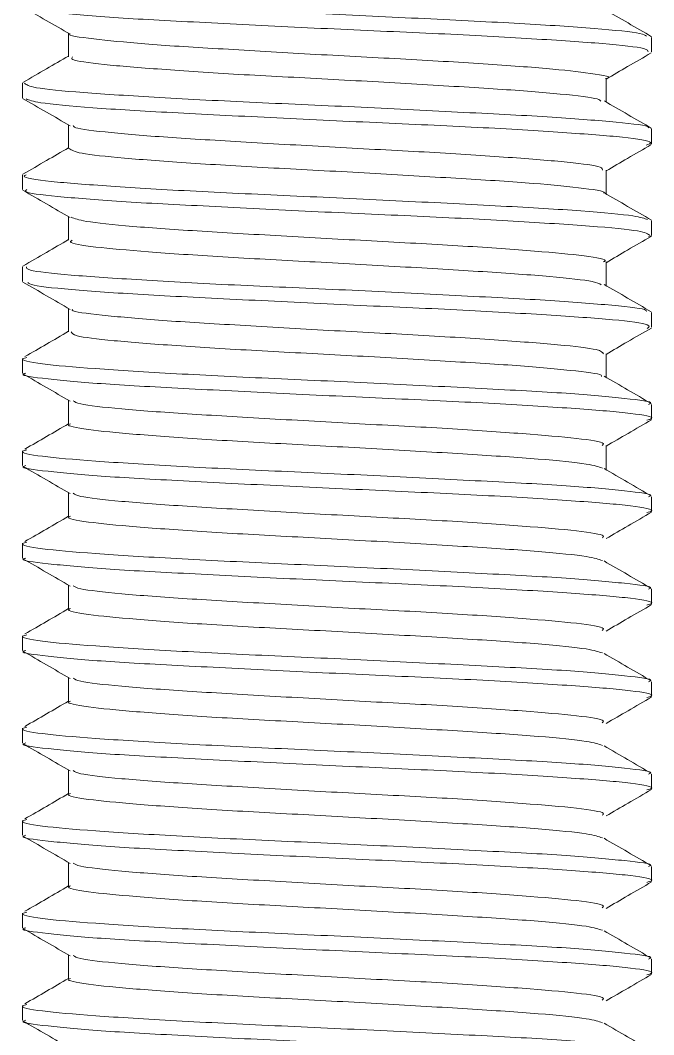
# Model space of a CAD drawing. Extents: x -976302 to -776254, y 5665 to 231437.
# Drawn here: x -798942.8 to -798882, y 90213.1 to 90310.4 of the extents above; entities that cross this region are included whole.
import ezdxf

# ---------------------------------------------------------------- set-up
doc = ezdxf.new("R2010")
doc.units = 0
doc.header["$LTSCALE"] = 1000
doc.header["$MEASUREMENT"] = 0
doc.layers.add('暖通', color=7, linetype='Continuous')

# ---------------------------------------------------------------- blocks, each defined once
blk = doc.blocks.new('*U7')
at = {"color": 7, "linetype": 'Continuous', "lineweight": 15}
for p, q in [((-22048.022, -7202.738), (-22048.022, -7203.558)), ((-22015.305, -7203.828), (-22015.305, -7202.511)), ((-22045.463, -7205.048), (-22045.463, -7206.36)), ((-22012.724, -7206.136), (-22012.724, -7205.31)), ((-22048.022, -7207.888), (-22048.022, -7208.705)), ((-22015.305, -7208.971), (-22015.305, -7207.659)), ((-22045.463, -7210.191), (-22045.463, -7211.507)), ((-22012.724, -7211.278), (-22012.724, -7210.46)), ((-22048.022, -7213.03), (-22048.022, -7213.855)), ((-22015.305, -7214.121), (-22015.305, -7212.806)), ((-22048.022, -7213.886), (-22047.842, -7213.926)), ((-22045.463, -7215.339), (-22045.463, -7216.654)), ((-22012.724, -7216.427), (-22012.724, -7215.607)), ((-22048.022, -7218.182), (-22048.022, -7218.998)), ((-22015.305, -7219.267), (-22015.305, -7217.953)), ((-22045.463, -7220.487), (-22045.463, -7221.802)), ((-22012.724, -7221.575), (-22012.724, -7220.751)), ((-22048.022, -7223.327), (-22048.022, -7224.149)), ((-22015.305, -7224.413), (-22015.305, -7223.1)), ((-22045.463, -7225.632), (-22045.463, -7227.003)), ((-22012.724, -7226.76), (-22012.724, -7225.937)), ((-22015.305, -7229.599), (-22015.305, -7228.286)), ((-22048.022, -7228.513), (-22048.022, -7229.335)), ((-22012.724, -7231.946), (-22012.724, -7231.123)), ((-22015.305, -7234.785), (-22015.305, -7233.472)), ((-22048.022, -7233.699), (-22048.022, -7234.521)), ((-22012.724, -7237.132), (-22012.724, -7236.309)), ((-22015.305, -7239.971), (-22015.305, -7238.658)), ((-22048.022, -7238.885), (-22048.022, -7239.707)), ((-22012.724, -7242.318), (-22012.724, -7241.495)), ((-22048.022, -7244.071), (-22048.022, -7244.893)), ((-22015.305, -7245.157), (-22015.305, -7243.844)), ((-22012.724, -7247.504), (-22012.724, -7246.681)), ((-22048.022, -7249.257), (-22048.022, -7250.079)), ((-22015.305, -7250.343), (-22015.305, -7249.03)), ((-22012.724, -7252.69), (-22012.724, -7251.867)), ((-22048.022, -7254.443), (-22048.022, -7255.265)), ((-22015.305, -7255.529), (-22015.305, -7254.216)), ((-22012.724, -7257.876), (-22012.724, -7257.053))]:
    blk.add_line(p, q, dxfattribs=at)
for points, knots in [([(-22047.73, -7202.677), (-22047.666, -7202.625), (-22047.495, -7202.485), (-22045.006, -7202.238), (-22040.83, -7201.96), (-22035.363, -7201.695), (-22029.355, -7201.393), (-22023.464, -7201.149), (-22018.34, -7200.843), (-22014.646, -7200.59), (-22012.67, -7200.323), (-22012.897, -7200.164), (-22012.994, -7200.097)], [0, 0, 0, 0, 0.063809, 0.170786, 0.277848, 0.384996, 0.492286, 0.599606, 0.706567, 0.813775, 0.920951, 1, 1, 1, 1]), ([(-22013.016, -7201.04), (-22013.018, -7201.078), (-22013.025, -7201.207), (-22015.112, -7201.423), (-22018.977, -7201.717), (-22024.26, -7201.969), (-22030.202, -7202.278), (-22036.17, -7202.524), (-22041.511, -7202.82), (-22045.495, -7203.087), (-22047.807, -7203.335), (-22047.816, -7203.494), (-22047.82, -7203.558)], [0, 0, 0, 0, 0.045994, 0.155909, 0.265562, 0.375517, 0.485395, 0.595311, 0.705463, 0.815276, 0.925216, 1, 1, 1, 1]), ([(-22015.395, -7202.555), (-22014.945, -7202.3), (-22014.052, -7201.793), (-22013.165, -7201.276), (-22012.724, -7201.019)], [0, 0, 0, 0, 0.503137, 1, 1, 1, 1]), ([(-22045.374, -7201.163), (-22045.815, -7201.419), (-22046.698, -7201.931), (-22047.58, -7202.443), (-22048.022, -7202.7)], [0, 0, 0, 0, 0.49998, 1, 1, 1, 1]), ([(-22045.441, -7205.048), (-22045.449, -7205.047), (-22045.995, -7204.971), (-22044.611, -7204.741), (-22042.393, -7204.496), (-22038.437, -7204.202), (-22033.68, -7203.931), (-22028.508, -7203.663), (-22023.578, -7203.366), (-22019.341, -7203.115), (-22016.61, -7202.809), (-22015.19, -7202.645), (-22015.387, -7202.544), (-22015.395, -7202.54)], [0, 0, 0, 0, 0.001545, 0.11175, 0.222497, 0.332648, 0.442946, 0.553545, 0.663828, 0.774413, 0.884804, 0.995329, 1, 1, 1, 1]), ([(-22047.999, -7203.612), (-22047.558, -7203.868), (-22046.712, -7204.358), (-22045.867, -7204.849), (-22045.463, -7205.084)], [0, 0, 0, 0, 0.521985, 1, 1, 1, 1]), ([(-22015.529, -7203.828), (-22015.489, -7203.878), (-22015.373, -7204.021), (-22017.104, -7204.264), (-22020.333, -7204.523), (-22024.765, -7204.824), (-22029.825, -7205.07), (-22034.941, -7205.375), (-22039.565, -7205.635), (-22043.067, -7205.919), (-22045.057, -7206.149), (-22045.144, -7206.283), (-22045.172, -7206.326)], [0, 0, 0, 0, 0.060076, 0.170855, 0.281606, 0.392293, 0.503458, 0.613812, 0.724887, 0.835532, 0.94637, 1, 1, 1, 1]), ([(-22012.747, -7205.268), (-22013.188, -7205.012), (-22014.041, -7204.517), (-22014.893, -7204.024), (-22015.305, -7203.786)], [0, 0, 0, 0, 0.517625, 1, 1, 1, 1]), ([(-22047.82, -7207.823), (-22047.836, -7207.805), (-22047.938, -7207.693), (-22046.222, -7207.509), (-22042.69, -7207.204), (-22037.606, -7206.958), (-22031.758, -7206.651), (-22025.735, -7206.395), (-22020.229, -7206.114), (-22015.911, -7205.832), (-22013.19, -7205.579), (-22012.949, -7205.396), (-22012.837, -7205.31)], [0, 0, 0, 0, 0.021277, 0.131477, 0.241603, 0.351957, 0.462082, 0.572248, 0.682832, 0.793009, 0.903246, 1, 1, 1, 1]), ([(-22012.926, -7206.191), (-22013.103, -7206.261), (-22013.499, -7206.417), (-22016.449, -7206.694), (-22020.948, -7206.958), (-22026.57, -7207.238), (-22032.601, -7207.527), (-22038.387, -7207.779), (-22043.274, -7208.085), (-22046.627, -7208.331), (-22048.243, -7208.591), (-22047.848, -7208.729), (-22047.707, -7208.778)], [0, 0, 0, 0, 0.08636, 0.193306, 0.300257, 0.406966, 0.513765, 0.620509, 0.727208, 0.833968, 0.940836, 1, 1, 1, 1]), ([(-22015.395, -7207.703), (-22014.954, -7207.446), (-22014.066, -7206.929), (-22013.174, -7206.422), (-22012.724, -7206.167)], [0, 0, 0, 0, 0.496816, 1, 1, 1, 1]), ([(-22045.374, -7206.307), (-22045.815, -7206.563), (-22046.698, -7207.076), (-22047.58, -7207.588), (-22048.022, -7207.844)], [0, 0, 0, 0, 0.499973, 1, 1, 1, 1]), ([(-22045.262, -7210.191), (-22045.271, -7210.134), (-22045.296, -7209.984), (-22043.495, -7209.737), (-22040.159, -7209.475), (-22035.668, -7209.178), (-22030.588, -7208.929), (-22025.494, -7208.625), (-22020.919, -7208.366), (-22017.531, -7208.078), (-22015.617, -7207.856), (-22015.584, -7207.724), (-22015.574, -7207.684)], [0, 0, 0, 0, 0.067291, 0.177514, 0.288076, 0.398572, 0.508932, 0.619306, 0.729763, 0.840171, 0.950779, 1, 1, 1, 1]), ([(-22047.999, -7208.757), (-22047.558, -7209.013), (-22046.712, -7209.503), (-22045.867, -7209.996), (-22045.463, -7210.231)], [0, 0, 0, 0, 0.521851, 1, 1, 1, 1]), ([(-22015.35, -7208.971), (-22015.481, -7209.062), (-22015.751, -7209.252), (-22018.24, -7209.509), (-22022.007, -7209.794), (-22026.755, -7210.072), (-22031.91, -7210.333), (-22036.874, -7210.635), (-22041.168, -7210.886), (-22044.05, -7211.187), (-22045.472, -7211.362), (-22045.337, -7211.461), (-22045.329, -7211.467)], [0, 0, 0, 0, 0.104838, 0.215798, 0.32669, 0.437463, 0.548726, 0.659325, 0.770359, 0.881488, 0.992371, 1, 1, 1, 1]), ([(-22012.747, -7210.418), (-22013.188, -7210.162), (-22014.041, -7209.668), (-22014.894, -7209.172), (-22015.305, -7208.933)], [0, 0, 0, 0, 0.517355, 1, 1, 1, 1]), ([(-22047.797, -7212.964), (-22047.615, -7212.896), (-22047.202, -7212.743), (-22044.274, -7212.466), (-22039.744, -7212.204), (-22034.116, -7211.924), (-22028.077, -7211.636), (-22022.315, -7211.382), (-22017.414, -7211.077), (-22014.123, -7210.831), (-22012.619, -7210.598), (-22012.873, -7210.484), (-22012.926, -7210.46)], [0, 0, 0, 0, 0.086824, 0.197036, 0.307658, 0.418299, 0.528696, 0.638847, 0.749291, 0.859783, 0.970262, 1, 1, 1, 1]), ([(-22012.971, -7211.278), (-22012.914, -7211.317), (-22012.719, -7211.45), (-22014.471, -7211.652), (-22018.015, -7211.957), (-22023.072, -7212.204), (-22028.925, -7212.511), (-22034.947, -7212.766), (-22040.458, -7213.049), (-22044.787, -7213.331), (-22047.572, -7213.584), (-22047.817, -7213.768), (-22047.932, -7213.855)], [0, 0, 0, 0, 0.044145, 0.151667, 0.259125, 0.366613, 0.474091, 0.581878, 0.689082, 0.796522, 0.904194, 1, 1, 1, 1]), ([(-22015.395, -7212.851), (-22014.953, -7212.595), (-22014.071, -7212.083), (-22013.188, -7211.571), (-22012.747, -7211.316)], [0, 0, 0, 0, 0.5, 1, 1, 1, 1]), ([(-22045.351, -7211.451), (-22045.792, -7211.708), (-22046.679, -7212.225), (-22047.572, -7212.733), (-22048.022, -7212.988)], [0, 0, 0, 0, 0.496844, 1, 1, 1, 1]), ([(-22045.306, -7215.339), (-22045.353, -7215.321), (-22045.626, -7215.213), (-22044.403, -7214.987), (-22041.685, -7214.738), (-22037.56, -7214.438), (-22032.669, -7214.178), (-22027.503, -7213.896), (-22022.651, -7213.612), (-22018.726, -7213.349), (-22016.073, -7213.069), (-22015.654, -7212.908), (-22015.462, -7212.834)], [0, 0, 0, 0, 0.022617, 0.133008, 0.243697, 0.35404, 0.464247, 0.574744, 0.685338, 0.795516, 0.906015, 1, 1, 1, 1]), ([(-22047.999, -7213.902), (-22047.558, -7214.157), (-22046.711, -7214.647), (-22045.867, -7215.142), (-22045.463, -7215.379)], [0, 0, 0, 0, 0.521606, 1, 1, 1, 1]), ([(-22015.507, -7214.121), (-22015.455, -7214.153), (-22015.254, -7214.274), (-22016.634, -7214.508), (-22019.578, -7214.761), (-22023.839, -7215.061), (-22028.814, -7215.317), (-22033.966, -7215.606), (-22038.72, -7215.883), (-22042.493, -7216.152), (-22044.806, -7216.41), (-22045.084, -7216.556), (-22045.194, -7216.614)], [0, 0, 0, 0, 0.0383822, 0.1494403, 0.2603214, 0.3717142, 0.4824169, 0.5937355, 0.7044713, 0.8156112, 0.9266421, 1, 1, 1, 1]), ([(-22012.747, -7215.568), (-22013.188, -7215.312), (-22014.042, -7214.818), (-22014.894, -7214.321), (-22015.305, -7214.08)], [0, 0, 0, 0, 0.51716, 1, 1, 1, 1]), ([(-22047.73, -7218.112), (-22047.723, -7218.077), (-22047.696, -7217.952), (-22045.604, -7217.738), (-22041.725, -7217.445), (-22036.421, -7217.193), (-22030.473, -7216.883), (-22024.511, -7216.638), (-22019.185, -7216.341), (-22015.231, -7216.076), (-22012.943, -7215.828), (-22012.947, -7215.67), (-22012.949, -7215.607)], [0, 0, 0, 0, 0.042074, 0.152564, 0.262944, 0.373671, 0.484051, 0.594647, 0.705245, 0.815702, 0.926285, 1, 1, 1, 1]), ([(-22013.016, -7216.487), (-22013.074, -7216.538), (-22013.233, -7216.679), (-22015.689, -7216.923), (-22019.874, -7217.203), (-22025.327, -7217.465), (-22031.326, -7217.77), (-22037.218, -7218.013), (-22042.361, -7218.319), (-22046.076, -7218.572), (-22048.074, -7218.839), (-22047.864, -7218.998), (-22047.775, -7219.066)], [0, 0, 0, 0, 0.0627879, 0.1700062, 0.2772618, 0.3846356, 0.4916191, 0.5988547, 0.7059921, 0.8133427, 0.9205099, 1, 1, 1, 1]), ([(-22045.351, -7216.596), (-22045.793, -7216.852), (-22046.675, -7217.364), (-22047.558, -7217.876), (-22047.999, -7218.132)], [0, 0, 0, 0, 0.500007, 1, 1, 1, 1]), ([(-22045.329, -7220.487), (-22045.271, -7220.41), (-22045.143, -7220.237), (-22042.96, -7219.984), (-22039.355, -7219.709), (-22034.707, -7219.423), (-22029.576, -7219.166), (-22024.541, -7218.864), (-22020.134, -7218.611), (-22017.036, -7218.312), (-22015.406, -7218.12), (-22015.51, -7218.004), (-22015.529, -7217.982)], [0, 0, 0, 0, 0.08909, 0.1996655, 0.3102492, 0.4208024, 0.5312005, 0.6420665, 0.7524675, 0.8630514, 0.9738078, 1, 1, 1, 1]), ([(-22048.022, -7219.046), (-22047.572, -7219.3), (-22046.715, -7219.786), (-22045.867, -7220.287), (-22045.463, -7220.526)], [0, 0, 0, 0, 0.524464, 1, 1, 1, 1]), ([(-22015.462, -7219.267), (-22015.499, -7219.338), (-22015.584, -7219.504), (-22017.651, -7219.756), (-22021.185, -7220.028), (-22025.782, -7220.317), (-22030.9, -7220.572), (-22035.95, -7220.873), (-22040.404, -7221.129), (-22043.614, -7221.423), (-22045.243, -7221.62), (-22045.221, -7221.736), (-22045.217, -7221.758)], [0, 0, 0, 0, 0.083527, 0.194588, 0.305832, 0.417019, 0.527808, 0.639377, 0.750218, 0.861724, 0.97292, 1, 1, 1, 1]), ([(-22012.859, -7220.649), (-22013.263, -7220.417), (-22014.08, -7219.946), (-22014.894, -7219.469), (-22015.305, -7219.228)], [0, 0, 0, 0, 0.494618, 1, 1, 1, 1]), ([(-22047.842, -7223.327), (-22047.901, -7223.304), (-22048.207, -7223.184), (-22046.695, -7223.005), (-22043.493, -7222.696), (-22038.61, -7222.447), (-22032.86, -7222.15), (-22026.816, -7221.88), (-22021.191, -7221.611), (-22016.549, -7221.317), (-22013.611, -7221.067), (-22012.458, -7220.829), (-22012.88, -7220.718), (-22012.971, -7220.694)], [0, 0, 0, 0, 0.025159, 0.130433, 0.235235, 0.340569, 0.445675, 0.550666, 0.65549, 0.76083, 0.865921, 0.97091, 1, 1, 1, 1]), ([(-22012.904, -7221.575), (-22012.849, -7221.594), (-22012.517, -7221.71), (-22013.967, -7221.886), (-22017.109, -7222.192), (-22021.935, -7222.444), (-22027.656, -7222.738), (-22033.706, -7223.012), (-22039.364, -7223.275), (-22044.034, -7223.574), (-22047.071, -7223.822), (-22048.32, -7224.066), (-22047.867, -7224.183), (-22047.752, -7224.213)], [0, 0, 0, 0, 0.020956, 0.125784, 0.230725, 0.335458, 0.440362, 0.545066, 0.649956, 0.754581, 0.859545, 0.96439, 1, 1, 1, 1]), ([(-22015.395, -7223.149), (-22014.953, -7222.893), (-22014.071, -7222.382), (-22013.188, -7221.87), (-22012.747, -7221.614)], [0, 0, 0, 0, 0.500014, 1, 1, 1, 1]), ([(-22045.351, -7221.74), (-22045.793, -7221.996), (-22046.675, -7222.508), (-22047.558, -7223.021), (-22047.999, -7223.277)], [0, 0, 0, 0, 0.500034, 1, 1, 1, 1]), ([(-22045.239, -7225.632), (-22045.29, -7225.595), (-22045.467, -7225.469), (-22043.999, -7225.229), (-22040.969, -7224.978), (-22036.665, -7224.674), (-22031.666, -7224.424), (-22026.523, -7224.129), (-22021.794, -7223.857), (-22018.101, -7223.585), (-22015.87, -7223.331), (-22015.657, -7223.187), (-22015.574, -7223.131)], [0, 0, 0, 0, 0.0446047, 0.1549405, 0.2658458, 0.3761896, 0.4869812, 0.5976326, 0.7082599, 0.819146, 0.9295768, 1, 1, 1, 1]), ([(-22048.022, -7224.19), (-22047.58, -7224.446), (-22046.728, -7224.941), (-22045.875, -7225.435), (-22045.463, -7225.673)], [0, 0, 0, 0, 0.517668, 1, 1, 1, 1]), ([(-22015.417, -7224.413), (-22015.382, -7224.427), (-22015.116, -7224.528), (-22016.254, -7224.751), (-22018.879, -7225.001), (-22022.937, -7225.299), (-22027.8, -7225.562), (-22032.966, -7225.84), (-22037.849, -7226.128), (-22041.835, -7226.387), (-22044.573, -7226.669), (-22045.045, -7226.83), (-22045.262, -7226.903)], [0, 0, 0, 0, 0.016846, 0.1280213, 0.2392296, 0.3502223, 0.4613488, 0.5725715, 0.6837103, 0.7948399, 0.9062754, 1, 1, 1, 1]), ([(-22012.859, -7225.835), (-22013.263, -7225.602), (-22014.08, -7225.132), (-22014.894, -7224.655), (-22015.305, -7224.413)], [0, 0, 0, 0, 0.494618, 1, 1, 1, 1]), ([(-22047.842, -7228.513), (-22047.901, -7228.49), (-22048.207, -7228.37), (-22046.695, -7228.191), (-22043.493, -7227.882), (-22038.61, -7227.633), (-22032.86, -7227.336), (-22026.816, -7227.066), (-22021.191, -7226.797), (-22016.549, -7226.503), (-22013.611, -7226.253), (-22012.458, -7226.015), (-22012.88, -7225.904), (-22012.971, -7225.88)], [0, 0, 0, 0, 0.025159, 0.130433, 0.235235, 0.340569, 0.445675, 0.550666, 0.65549, 0.76083, 0.865921, 0.97091, 1, 1, 1, 1]), ([(-22012.904, -7226.76), (-22012.849, -7226.78), (-22012.517, -7226.896), (-22013.967, -7227.071), (-22017.109, -7227.378), (-22021.935, -7227.63), (-22027.656, -7227.924), (-22033.706, -7228.198), (-22039.364, -7228.461), (-22044.034, -7228.76), (-22047.071, -7229.008), (-22048.32, -7229.252), (-22047.867, -7229.369), (-22047.752, -7229.399)], [0, 0, 0, 0, 0.020956, 0.125784, 0.230725, 0.335458, 0.440362, 0.545066, 0.649956, 0.754581, 0.859545, 0.96439, 1, 1, 1, 1]), ([(-22045.351, -7226.926), (-22045.793, -7227.182), (-22046.675, -7227.694), (-22047.558, -7228.206), (-22047.999, -7228.463)], [0, 0, 0, 0, 0.500034, 1, 1, 1, 1]), ([(-22015.395, -7228.335), (-22014.953, -7228.079), (-22014.071, -7227.568), (-22013.188, -7227.056), (-22012.747, -7226.8)], [0, 0, 0, 0, 0.500014, 1, 1, 1, 1]), ([(-22045.239, -7230.818), (-22045.29, -7230.781), (-22045.467, -7230.655), (-22043.999, -7230.415), (-22040.969, -7230.164), (-22036.665, -7229.86), (-22031.666, -7229.61), (-22026.523, -7229.315), (-22021.794, -7229.043), (-22018.101, -7228.771), (-22015.87, -7228.517), (-22015.657, -7228.373), (-22015.574, -7228.317)], [0, 0, 0, 0, 0.0446047, 0.1549405, 0.2658458, 0.3761896, 0.4869812, 0.5976326, 0.7082599, 0.819146, 0.9295768, 1, 1, 1, 1]), ([(-22048.022, -7229.376), (-22047.58, -7229.632), (-22046.728, -7230.127), (-22045.875, -7230.621), (-22045.463, -7230.859)], [0, 0, 0, 0, 0.517668, 1, 1, 1, 1]), ([(-22015.417, -7229.599), (-22015.382, -7229.613), (-22015.116, -7229.714), (-22016.254, -7229.937), (-22018.879, -7230.187), (-22022.937, -7230.485), (-22027.8, -7230.748), (-22032.966, -7231.026), (-22037.849, -7231.314), (-22041.835, -7231.573), (-22044.573, -7231.855), (-22045.045, -7232.016), (-22045.262, -7232.089)], [0, 0, 0, 0, 0.016846, 0.1280213, 0.2392296, 0.3502223, 0.4613488, 0.5725715, 0.6837103, 0.7948399, 0.9062754, 1, 1, 1, 1]), ([(-22012.859, -7231.021), (-22013.263, -7230.788), (-22014.08, -7230.318), (-22014.894, -7229.841), (-22015.305, -7229.599)], [0, 0, 0, 0, 0.494618, 1, 1, 1, 1]), ([(-22047.842, -7233.699), (-22047.901, -7233.676), (-22048.207, -7233.556), (-22046.695, -7233.377), (-22043.493, -7233.068), (-22038.61, -7232.819), (-22032.86, -7232.522), (-22026.816, -7232.252), (-22021.191, -7231.983), (-22016.549, -7231.689), (-22013.611, -7231.439), (-22012.458, -7231.201), (-22012.88, -7231.09), (-22012.971, -7231.066)], [0, 0, 0, 0, 0.025159, 0.130433, 0.235235, 0.340569, 0.445675, 0.550666, 0.65549, 0.76083, 0.865921, 0.97091, 1, 1, 1, 1]), ([(-22012.904, -7231.946), (-22012.849, -7231.966), (-22012.517, -7232.082), (-22013.967, -7232.257), (-22017.109, -7232.564), (-22021.935, -7232.816), (-22027.656, -7233.109), (-22033.706, -7233.384), (-22039.364, -7233.647), (-22044.034, -7233.946), (-22047.071, -7234.194), (-22048.32, -7234.438), (-22047.867, -7234.555), (-22047.752, -7234.585)], [0, 0, 0, 0, 0.020956, 0.125784, 0.230725, 0.335458, 0.440362, 0.545066, 0.649956, 0.754581, 0.859545, 0.96439, 1, 1, 1, 1]), ([(-22045.351, -7232.112), (-22045.793, -7232.368), (-22046.675, -7232.88), (-22047.558, -7233.392), (-22047.999, -7233.648)], [0, 0, 0, 0, 0.500034, 1, 1, 1, 1]), ([(-22015.395, -7233.521), (-22014.953, -7233.265), (-22014.071, -7232.754), (-22013.188, -7232.242), (-22012.747, -7231.986)], [0, 0, 0, 0, 0.500014, 1, 1, 1, 1]), ([(-22045.239, -7236.004), (-22045.29, -7235.967), (-22045.467, -7235.841), (-22043.999, -7235.601), (-22040.969, -7235.35), (-22036.665, -7235.046), (-22031.666, -7234.796), (-22026.523, -7234.501), (-22021.794, -7234.229), (-22018.101, -7233.957), (-22015.87, -7233.703), (-22015.657, -7233.559), (-22015.574, -7233.503)], [0, 0, 0, 0, 0.0446047, 0.1549405, 0.2658458, 0.3761896, 0.4869812, 0.5976326, 0.7082599, 0.819146, 0.9295768, 1, 1, 1, 1]), ([(-22048.022, -7234.562), (-22047.58, -7234.818), (-22046.728, -7235.313), (-22045.875, -7235.807), (-22045.463, -7236.045)], [0, 0, 0, 0, 0.517668, 1, 1, 1, 1]), ([(-22015.417, -7234.785), (-22015.382, -7234.799), (-22015.116, -7234.9), (-22016.254, -7235.123), (-22018.879, -7235.373), (-22022.937, -7235.671), (-22027.8, -7235.934), (-22032.966, -7236.212), (-22037.849, -7236.5), (-22041.835, -7236.759), (-22044.573, -7237.041), (-22045.045, -7237.202), (-22045.262, -7237.275)], [0, 0, 0, 0, 0.016846, 0.1280213, 0.2392296, 0.3502223, 0.4613488, 0.5725715, 0.6837103, 0.7948399, 0.9062754, 1, 1, 1, 1]), ([(-22012.859, -7236.207), (-22013.263, -7235.974), (-22014.08, -7235.504), (-22014.894, -7235.027), (-22015.305, -7234.785)], [0, 0, 0, 0, 0.494618, 1, 1, 1, 1]), ([(-22047.842, -7238.885), (-22047.901, -7238.862), (-22048.207, -7238.742), (-22046.695, -7238.563), (-22043.493, -7238.254), (-22038.61, -7238.005), (-22032.86, -7237.708), (-22026.816, -7237.438), (-22021.191, -7237.169), (-22016.549, -7236.875), (-22013.611, -7236.625), (-22012.458, -7236.387), (-22012.88, -7236.276), (-22012.971, -7236.252)], [0, 0, 0, 0, 0.025159, 0.130433, 0.235235, 0.340569, 0.445675, 0.550666, 0.65549, 0.76083, 0.865921, 0.97091, 1, 1, 1, 1]), ([(-22012.904, -7237.132), (-22012.849, -7237.152), (-22012.517, -7237.267), (-22013.967, -7237.443), (-22017.109, -7237.75), (-22021.935, -7238.002), (-22027.656, -7238.295), (-22033.706, -7238.57), (-22039.364, -7238.833), (-22044.034, -7239.132), (-22047.071, -7239.38), (-22048.32, -7239.624), (-22047.867, -7239.741), (-22047.752, -7239.771)], [0, 0, 0, 0, 0.020956, 0.125784, 0.230725, 0.335458, 0.440362, 0.545066, 0.649956, 0.754581, 0.859545, 0.96439, 1, 1, 1, 1]), ([(-22045.351, -7237.298), (-22045.793, -7237.554), (-22046.675, -7238.066), (-22047.558, -7238.578), (-22047.999, -7238.834)], [0, 0, 0, 0, 0.500034, 1, 1, 1, 1]), ([(-22015.395, -7238.707), (-22014.953, -7238.451), (-22014.071, -7237.94), (-22013.188, -7237.428), (-22012.747, -7237.172)], [0, 0, 0, 0, 0.500014, 1, 1, 1, 1]), ([(-22045.239, -7241.19), (-22045.29, -7241.153), (-22045.467, -7241.027), (-22043.999, -7240.787), (-22040.969, -7240.536), (-22036.665, -7240.232), (-22031.666, -7239.982), (-22026.523, -7239.687), (-22021.794, -7239.415), (-22018.101, -7239.143), (-22015.87, -7238.889), (-22015.657, -7238.745), (-22015.574, -7238.689)], [0, 0, 0, 0, 0.0446047, 0.1549405, 0.2658458, 0.3761896, 0.4869812, 0.5976326, 0.7082599, 0.819146, 0.9295768, 1, 1, 1, 1]), ([(-22048.022, -7239.748), (-22047.58, -7240.004), (-22046.728, -7240.499), (-22045.875, -7240.993), (-22045.463, -7241.231)], [0, 0, 0, 0, 0.517668, 1, 1, 1, 1]), ([(-22015.417, -7239.971), (-22015.382, -7239.985), (-22015.116, -7240.086), (-22016.254, -7240.309), (-22018.879, -7240.559), (-22022.937, -7240.857), (-22027.8, -7241.12), (-22032.966, -7241.398), (-22037.849, -7241.686), (-22041.835, -7241.945), (-22044.573, -7242.227), (-22045.045, -7242.387), (-22045.262, -7242.461)], [0, 0, 0, 0, 0.016846, 0.1280213, 0.2392296, 0.3502223, 0.4613488, 0.5725715, 0.6837103, 0.7948399, 0.9062754, 1, 1, 1, 1]), ([(-22012.859, -7241.393), (-22013.263, -7241.16), (-22014.08, -7240.69), (-22014.894, -7240.213), (-22015.305, -7239.971)], [0, 0, 0, 0, 0.494618, 1, 1, 1, 1]), ([(-22047.842, -7244.071), (-22047.901, -7244.048), (-22048.207, -7243.928), (-22046.695, -7243.749), (-22043.493, -7243.439), (-22038.61, -7243.191), (-22032.86, -7242.894), (-22026.816, -7242.624), (-22021.191, -7242.355), (-22016.549, -7242.061), (-22013.611, -7241.811), (-22012.458, -7241.573), (-22012.88, -7241.462), (-22012.971, -7241.438)], [0, 0, 0, 0, 0.025159, 0.130433, 0.235235, 0.340569, 0.445675, 0.550666, 0.65549, 0.76083, 0.865921, 0.97091, 1, 1, 1, 1]), ([(-22012.904, -7242.318), (-22012.849, -7242.338), (-22012.517, -7242.453), (-22013.967, -7242.629), (-22017.109, -7242.936), (-22021.935, -7243.188), (-22027.656, -7243.481), (-22033.706, -7243.756), (-22039.364, -7244.019), (-22044.034, -7244.318), (-22047.071, -7244.566), (-22048.32, -7244.81), (-22047.867, -7244.927), (-22047.752, -7244.956)], [0, 0, 0, 0, 0.020956, 0.125784, 0.230725, 0.335458, 0.440362, 0.545066, 0.649956, 0.754581, 0.859545, 0.96439, 1, 1, 1, 1]), ([(-22045.351, -7242.484), (-22045.793, -7242.74), (-22046.675, -7243.252), (-22047.558, -7243.764), (-22047.999, -7244.02)], [0, 0, 0, 0, 0.500034, 1, 1, 1, 1]), ([(-22015.395, -7243.893), (-22014.953, -7243.637), (-22014.071, -7243.126), (-22013.188, -7242.614), (-22012.747, -7242.358)], [0, 0, 0, 0, 0.500014, 1, 1, 1, 1]), ([(-22045.239, -7246.376), (-22045.29, -7246.339), (-22045.467, -7246.213), (-22043.999, -7245.973), (-22040.969, -7245.722), (-22036.665, -7245.418), (-22031.666, -7245.168), (-22026.523, -7244.873), (-22021.794, -7244.601), (-22018.101, -7244.329), (-22015.87, -7244.075), (-22015.657, -7243.931), (-22015.574, -7243.875)], [0, 0, 0, 0, 0.0446047, 0.1549405, 0.2658458, 0.3761896, 0.4869812, 0.5976326, 0.7082599, 0.819146, 0.9295768, 1, 1, 1, 1]), ([(-22048.022, -7244.933), (-22047.58, -7245.19), (-22046.728, -7245.685), (-22045.875, -7246.179), (-22045.463, -7246.417)], [0, 0, 0, 0, 0.517668, 1, 1, 1, 1]), ([(-22015.417, -7245.157), (-22015.382, -7245.171), (-22015.116, -7245.272), (-22016.254, -7245.495), (-22018.879, -7245.745), (-22022.937, -7246.043), (-22027.8, -7246.306), (-22032.966, -7246.584), (-22037.849, -7246.872), (-22041.835, -7247.131), (-22044.573, -7247.413), (-22045.045, -7247.573), (-22045.262, -7247.647)], [0, 0, 0, 0, 0.016846, 0.1280213, 0.2392296, 0.3502223, 0.4613488, 0.5725715, 0.6837103, 0.7948399, 0.9062754, 1, 1, 1, 1]), ([(-22012.859, -7246.579), (-22013.263, -7246.346), (-22014.08, -7245.876), (-22014.894, -7245.398), (-22015.305, -7245.157)], [0, 0, 0, 0, 0.494618, 1, 1, 1, 1]), ([(-22047.842, -7249.257), (-22047.901, -7249.233), (-22048.207, -7249.114), (-22046.695, -7248.935), (-22043.493, -7248.625), (-22038.61, -7248.377), (-22032.86, -7248.08), (-22026.816, -7247.81), (-22021.191, -7247.541), (-22016.549, -7247.247), (-22013.611, -7246.997), (-22012.458, -7246.759), (-22012.88, -7246.648), (-22012.971, -7246.623)], [0, 0, 0, 0, 0.025159, 0.130433, 0.235235, 0.340569, 0.445675, 0.550666, 0.65549, 0.76083, 0.865921, 0.97091, 1, 1, 1, 1]), ([(-22012.904, -7247.504), (-22012.849, -7247.524), (-22012.517, -7247.639), (-22013.967, -7247.815), (-22017.109, -7248.122), (-22021.935, -7248.374), (-22027.656, -7248.667), (-22033.706, -7248.942), (-22039.364, -7249.205), (-22044.034, -7249.504), (-22047.071, -7249.752), (-22048.32, -7249.996), (-22047.867, -7250.113), (-22047.752, -7250.142)], [0, 0, 0, 0, 0.020956, 0.125784, 0.230725, 0.335458, 0.440362, 0.545066, 0.649956, 0.754581, 0.859545, 0.96439, 1, 1, 1, 1]), ([(-22045.351, -7247.67), (-22045.793, -7247.926), (-22046.675, -7248.438), (-22047.558, -7248.95), (-22047.999, -7249.206)], [0, 0, 0, 0, 0.500034, 1, 1, 1, 1]), ([(-22015.395, -7249.079), (-22014.953, -7248.823), (-22014.071, -7248.312), (-22013.188, -7247.8), (-22012.747, -7247.544)], [0, 0, 0, 0, 0.500014, 1, 1, 1, 1]), ([(-22045.239, -7251.562), (-22045.29, -7251.525), (-22045.467, -7251.399), (-22043.999, -7251.159), (-22040.969, -7250.908), (-22036.665, -7250.604), (-22031.666, -7250.354), (-22026.523, -7250.059), (-22021.794, -7249.787), (-22018.101, -7249.515), (-22015.87, -7249.261), (-22015.657, -7249.117), (-22015.574, -7249.061)], [0, 0, 0, 0, 0.0446047, 0.1549405, 0.2658458, 0.3761896, 0.4869812, 0.5976326, 0.7082599, 0.819146, 0.9295768, 1, 1, 1, 1]), ([(-22048.022, -7250.119), (-22047.58, -7250.376), (-22046.728, -7250.871), (-22045.875, -7251.365), (-22045.463, -7251.603)], [0, 0, 0, 0, 0.517668, 1, 1, 1, 1]), ([(-22015.417, -7250.343), (-22015.382, -7250.357), (-22015.116, -7250.458), (-22016.254, -7250.681), (-22018.879, -7250.931), (-22022.937, -7251.229), (-22027.8, -7251.492), (-22032.966, -7251.77), (-22037.849, -7252.058), (-22041.835, -7252.317), (-22044.573, -7252.598), (-22045.045, -7252.759), (-22045.262, -7252.833)], [0, 0, 0, 0, 0.016846, 0.1280213, 0.2392296, 0.3502223, 0.4613488, 0.5725715, 0.6837103, 0.7948399, 0.9062754, 1, 1, 1, 1]), ([(-22012.859, -7251.765), (-22013.263, -7251.532), (-22014.08, -7251.062), (-22014.894, -7250.584), (-22015.305, -7250.343)], [0, 0, 0, 0, 0.494618, 1, 1, 1, 1]), ([(-22047.842, -7254.443), (-22047.901, -7254.419), (-22048.207, -7254.3), (-22046.695, -7254.121), (-22043.493, -7253.811), (-22038.61, -7253.563), (-22032.86, -7253.266), (-22026.816, -7252.996), (-22021.191, -7252.727), (-22016.549, -7252.433), (-22013.611, -7252.183), (-22012.458, -7251.945), (-22012.88, -7251.834), (-22012.971, -7251.809)], [0, 0, 0, 0, 0.025159, 0.130433, 0.235235, 0.340569, 0.445675, 0.550666, 0.65549, 0.76083, 0.865921, 0.97091, 1, 1, 1, 1]), ([(-22012.904, -7252.69), (-22012.849, -7252.71), (-22012.517, -7252.825), (-22013.967, -7253.001), (-22017.109, -7253.308), (-22021.935, -7253.56), (-22027.656, -7253.853), (-22033.706, -7254.128), (-22039.364, -7254.391), (-22044.034, -7254.69), (-22047.071, -7254.938), (-22048.32, -7255.182), (-22047.867, -7255.299), (-22047.752, -7255.328)], [0, 0, 0, 0, 0.020956, 0.125784, 0.230725, 0.335458, 0.440362, 0.545066, 0.649956, 0.754581, 0.859545, 0.96439, 1, 1, 1, 1]), ([(-22045.351, -7252.856), (-22045.793, -7253.112), (-22046.675, -7253.624), (-22047.558, -7254.136), (-22047.999, -7254.392)], [0, 0, 0, 0, 0.500034, 1, 1, 1, 1]), ([(-22015.395, -7254.265), (-22014.953, -7254.009), (-22014.071, -7253.498), (-22013.188, -7252.986), (-22012.747, -7252.73)], [0, 0, 0, 0, 0.500014, 1, 1, 1, 1]), ([(-22045.239, -7256.748), (-22045.29, -7256.711), (-22045.467, -7256.584), (-22043.999, -7256.345), (-22040.969, -7256.094), (-22036.665, -7255.79), (-22031.666, -7255.54), (-22026.523, -7255.245), (-22021.794, -7254.973), (-22018.101, -7254.701), (-22015.87, -7254.447), (-22015.657, -7254.303), (-22015.574, -7254.247)], [0, 0, 0, 0, 0.0446047, 0.1549405, 0.2658458, 0.3761896, 0.4869812, 0.5976326, 0.7082599, 0.819146, 0.9295768, 1, 1, 1, 1]), ([(-22048.022, -7255.305), (-22047.58, -7255.562), (-22046.728, -7256.057), (-22045.875, -7256.551), (-22045.463, -7256.789)], [0, 0, 0, 0, 0.517668, 1, 1, 1, 1]), ([(-22015.417, -7255.529), (-22015.382, -7255.543), (-22015.116, -7255.644), (-22016.254, -7255.867), (-22018.879, -7256.117), (-22022.937, -7256.415), (-22027.8, -7256.678), (-22032.966, -7256.956), (-22037.849, -7257.244), (-22041.835, -7257.503), (-22044.573, -7257.784), (-22045.045, -7257.945), (-22045.262, -7258.019)], [0, 0, 0, 0, 0.016846, 0.1280213, 0.2392296, 0.3502223, 0.4613488, 0.5725715, 0.6837103, 0.7948399, 0.9062754, 1, 1, 1, 1]), ([(-22012.859, -7256.951), (-22013.263, -7256.718), (-22014.08, -7256.248), (-22014.894, -7255.77), (-22015.305, -7255.529)], [0, 0, 0, 0, 0.494618, 1, 1, 1, 1]), ([(-22047.842, -7259.628), (-22047.901, -7259.605), (-22048.207, -7259.486), (-22046.695, -7259.307), (-22043.493, -7258.997), (-22038.61, -7258.749), (-22032.86, -7258.452), (-22026.816, -7258.182), (-22021.191, -7257.913), (-22016.549, -7257.619), (-22013.611, -7257.369), (-22012.458, -7257.131), (-22012.88, -7257.02), (-22012.971, -7256.995)], [0, 0, 0, 0, 0.025159, 0.130433, 0.235235, 0.340569, 0.445675, 0.550666, 0.65549, 0.76083, 0.865921, 0.97091, 1, 1, 1, 1]), ([(-22012.904, -7257.876), (-22012.849, -7257.895), (-22012.517, -7258.011), (-22013.967, -7258.187), (-22017.109, -7258.494), (-22021.935, -7258.746), (-22027.656, -7259.039), (-22033.706, -7259.314), (-22039.364, -7259.577), (-22044.034, -7259.876), (-22047.071, -7260.124), (-22048.32, -7260.368), (-22047.867, -7260.485), (-22047.752, -7260.514)], [0, 0, 0, 0, 0.020956, 0.125784, 0.230725, 0.335458, 0.440362, 0.545066, 0.649956, 0.754581, 0.859545, 0.96439, 1, 1, 1, 1]), ([(-22045.351, -7258.042), (-22045.793, -7258.298), (-22046.675, -7258.81), (-22047.558, -7259.322), (-22047.999, -7259.578)], [0, 0, 0, 0, 0.500034, 1, 1, 1, 1]), ([(-22015.395, -7259.451), (-22014.953, -7259.195), (-22014.071, -7258.683), (-22013.188, -7258.172), (-22012.747, -7257.916)], [0, 0, 0, 0, 0.500014, 1, 1, 1, 1])]:
    blk.add_open_spline(points, degree=3, knots=knots, dxfattribs=at)
blk.add_open_spline([(-22015.395, -7218), (-22014.953, -7217.744), (-22014.071, -7217.232), (-22013.188, -7216.721), (-22012.747, -7216.465)], degree=3, dxfattribs=at)
blk = doc.blocks.new('*U23')
at = {"xscale": -0.3375196749, "yscale": 0.3375196749, "zscale": 0.3375196749}
blk.add_blockref('*U7', (-34879.315, -5495.531), dxfattribs=at)

msp = doc.modelspace()

# ---------------------------------------------------------------- block references
at = {"layer": '暖通', "color": 7, "xscale": 5.068799998611212, "yscale": 5.068799998611212, "zscale": 5.068799998611212}
msp.add_blockref('*U23', (-659806.151, 130487.136), dxfattribs=at)
msp.add_blockref('*U23', (-659806.151, 130487.136), dxfattribs=at)

doc.saveas('drawing.dxf')
